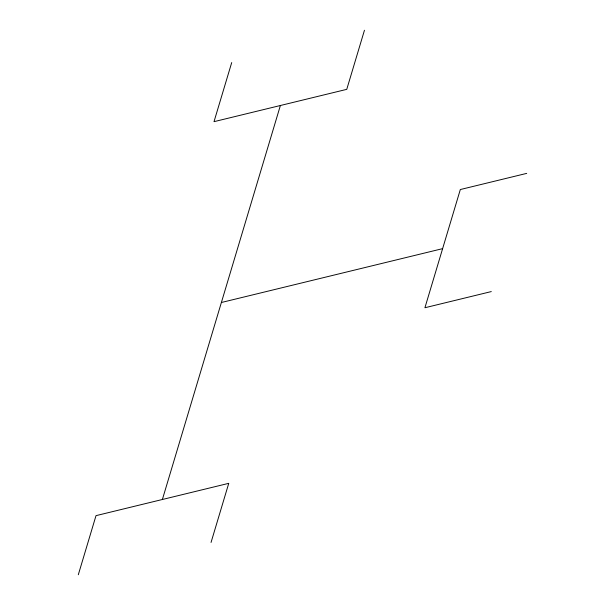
<?xml version="1.0" encoding="UTF-8"?>
<svg xmlns="http://www.w3.org/2000/svg" width="605" height="605" viewBox="0 0 605 605"><rect width="100%" height="100%" fill="white"/><g stroke="black" fill="none" stroke-linecap="round" stroke-linejoin="round"><path stroke-width="0.91" d="M78.302 574.75L96.006 515.649L228.751 483.334L211.047 542.435M231.715 62.565L214.011 121.665L346.756 89.351L364.46 30.25M162.382 499.496L280.387 105.504M526.698 173.385L460.322 189.539L424.922 307.741L491.29 291.58M221.385 302.5L442.618 248.64"/></g></svg>
